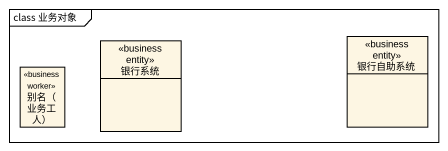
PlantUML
@startuml
mainframe class 业务对象
hide circle
hide empty members
class 银行系统 <<business entity>>
class 银行自助系统 <<business entity>>
class "别名（业务工人）" as 别名_业务工人 <<business worker>>
@enduml
